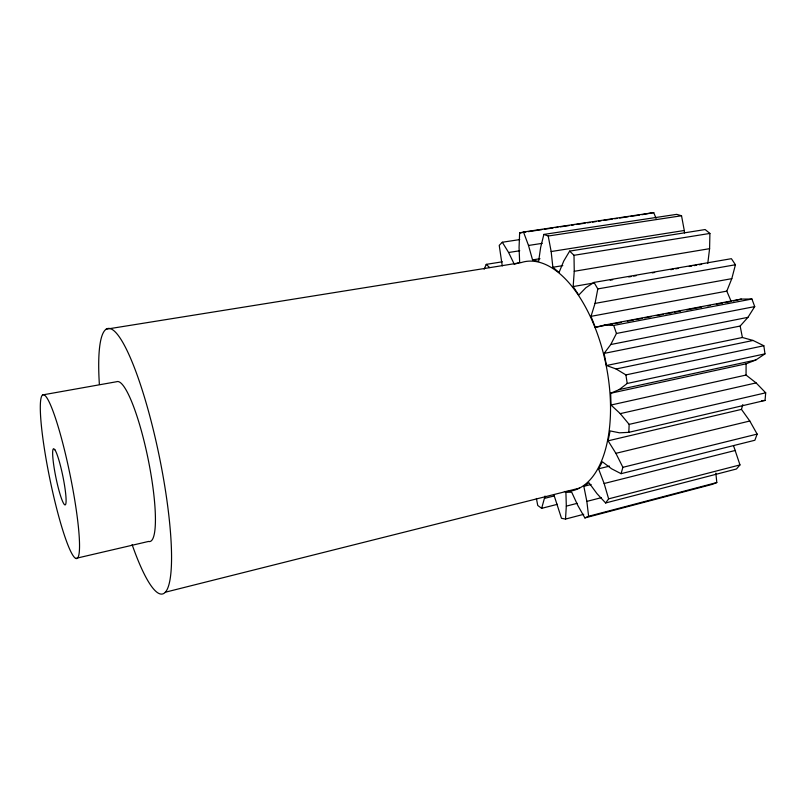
<?xml version="1.0" encoding="UTF-8"?>
<svg xmlns="http://www.w3.org/2000/svg" width="806" height="806" viewBox="0 0 806 806"><rect width="100%" height="100%" fill="white"/><g stroke="black" fill="none" stroke-linecap="round" stroke-linejoin="round"><path stroke-width="1.21" d="M553.934 494.944L561.49 518.308L565.51 519.074L566.316 506.128L565.903 492.214L571.716 492.244L577.862 505.564L584.884 517.915L588.612 516.273L586.849 501.392L583.826 486.3L588.974 482.764L596.984 493.645L605.628 502.974L608.621 498.854L604.137 483.509L598.536 468.81L602.394 461.798L611.573 468.77L621.063 473.676L622.887 467.319L615.885 453.325L608.087 440.822L610.102 430.918L619.522 432.822L628.821 432.338L765.045 400.431L765.7 392.814L756.109 382.91L746.054 375.062L746.094 363.818L755.816 360.01L764.975 353.874L763.836 345.744L753.076 340.454L742.386 337.502L606.475 365.511L604.097 353.411L610.757 344.535L616.439 333.472L613.698 325.423L604.178 325.15L595.281 327.307L591.01 316.345L595.04 303.409L597.82 288.911L594.002 282.422L585.891 287.712L578.738 295.087L573.157 286.563L574.245 271.29L574.003 255.301L569.651 251.109L563.767 261.013L559.042 272.468L552.866 267.26L551.153 251.543L548.211 236.017L543.869 234.425L540.635 247.492L538.61 261.476L532.554 259.905L528.504 245.467L523.507 232.017L519.638 232.954L519.064 247.533L519.658 262.424L515.397 263.965M707.799 263.28L709.592 248.671L709.905 233.428L705.149 229.549L569.651 251.109M628.821 432.338L629.154 424.379L620.247 413.629L611.008 405.025L610.666 393.247L619.21 389.59L755.816 360.01M536.403 498.471L537.743 505.463L541.662 508.334L545.047 496.033M725.027 302.613L731.203 301.444L726.8 291.127L731.798 278.654L735.445 264.751L731.395 258.686L594.002 282.422M621.063 473.676L754.869 440.257L757.146 434.091L749.792 421.014L741.48 409.388L742.789 404.612M484.154 269.204L486.24 264.368L502.34 261.809M604.097 353.411L740.16 326.047L747.948 317.342L754.718 306.602L751.927 299.026L741.268 299.086L604.178 325.15M733.571 445.799L739.979 464.911L736.462 468.991L605.628 502.974M519.729 239.594L502.309 242.243L499.226 245.367L502.259 265.92M619.21 389.59L627.199 383.475L764.975 353.874M715.849 473.072L716.806 482.542L712.544 484.285L584.884 517.915M565.51 519.074L583.725 514.309M588.612 516.273L716.806 482.542M608.621 498.854L739.979 464.911M566.316 506.128L577.187 503.337M586.849 501.392L601.397 497.655M541.662 508.334L557.409 504.314M165.26 592.239L579.504 488.114M544.665 498.34L554.407 495.881M604.137 483.509L735.495 450.403M583.826 486.3L591.11 484.477M622.887 467.319L757.146 434.091M598.536 468.81L609.467 466.13M615.885 453.325L749.792 421.014M608.087 440.822L741.48 409.388M733.44 300.92L741.268 299.086M75.734 558.407A83.623 10.317 78.4 0 0 62.153 440.832A83.623 10.317 78.4 0 0 41.932 430.817A83.623 10.317 78.4 0 0 75.734 558.407L148.536 541.441A81.638 14.79 78.4 0 0 148.536 461.113A81.638 14.79 78.4 0 0 116.648 381.722L42.778 394.89M629.154 424.379L765.7 392.814M656.074 218.386L653.726 212.603L641.888 214.708M620.247 413.629L756.109 382.91M611.008 405.025L746.054 375.062M610.666 393.247L746.094 363.818M606.475 365.511L616.106 368.977L625.909 374.901L763.836 345.744M616.106 368.977L753.076 340.454M610.757 344.535L747.948 317.342M616.439 333.472L754.718 306.602M595.281 327.307L603.936 325.664M610.112 324.486L612.58 324.012M615.049 323.549L621.235 322.37M627.411 321.191L633.587 320.022M636.055 319.549L642.241 318.37M644.709 317.896L650.885 316.728M657.061 315.549L663.247 314.37M665.716 313.907L671.892 312.728M674.36 312.254L680.546 311.086M686.722 309.907L701.552 307.086M707.728 305.907L710.197 305.434M716.373 304.265L722.559 303.086M613.698 325.423L751.927 299.026M591.01 316.345L726.8 291.127M595.04 303.409L731.798 278.654M597.82 288.911L735.445 264.751M573.157 286.563L594.153 282.936M610.213 280.156L612.681 279.732M628.74 276.952L631.209 276.529M633.677 276.095L636.156 275.672M652.215 272.891L654.684 272.468M670.743 269.688L673.212 269.254M675.68 268.831L678.148 268.408M689.271 266.484L691.739 266.051M694.208 265.627L696.676 265.204M699.155 264.771L701.623 264.348M574.245 271.29L709.592 248.671M552.866 267.26L562.79 265.627M574.003 255.301L709.905 233.428M532.554 259.905L540 258.706M106.16 329.211L521.099 262.615A117.011 59.16 78.4 0 1 606.656 368.05A117.011 59.16 78.4 0 1 564.361 491.539M551.153 251.543L684.274 230.496L681.533 215.756L676.687 214.356L543.869 234.425M502.309 242.243L508.616 252.5L519.749 250.767M528.504 245.467L542.166 243.352M548.211 236.017L681.533 215.756M523.507 232.017L653.726 212.603M519.638 232.954L525.804 232.027M528.283 231.665L541.864 229.629M544.332 229.267L552.976 227.977M555.445 227.604L557.913 227.242M560.382 226.869L569.036 225.579M571.504 225.206L573.973 224.844M576.441 224.471L585.085 223.181M587.554 222.819L590.022 222.446M592.491 222.083L596.198 221.529M598.667 221.156L601.135 220.784M603.613 220.421L612.258 219.131M614.726 218.758L617.195 218.396M619.663 218.023L628.307 216.733M630.776 216.371L639.42 215.081M761.569 400.713L765.045 400.431M486.24 264.368L489.675 267.602M508.616 252.5L514.329 264.358M740.16 326.047L742.386 337.502M625.909 374.901L627.199 383.475M684.274 230.496L684.495 232.994M99.36 384.21A135.499 24.633 78.4 0 1 131.509 360.484A135.499 24.633 78.4 0 1 171.557 556.583A135.499 24.633 78.4 0 1 132.113 544.604M54.919 449.829L53.76 448.71A28.673 3.536 78.4 0 0 58.354 488.114A28.673 3.536 78.4 0 0 65.83 495.337A28.673 3.536 78.4 0 0 54.919 449.829"/></g></svg>
